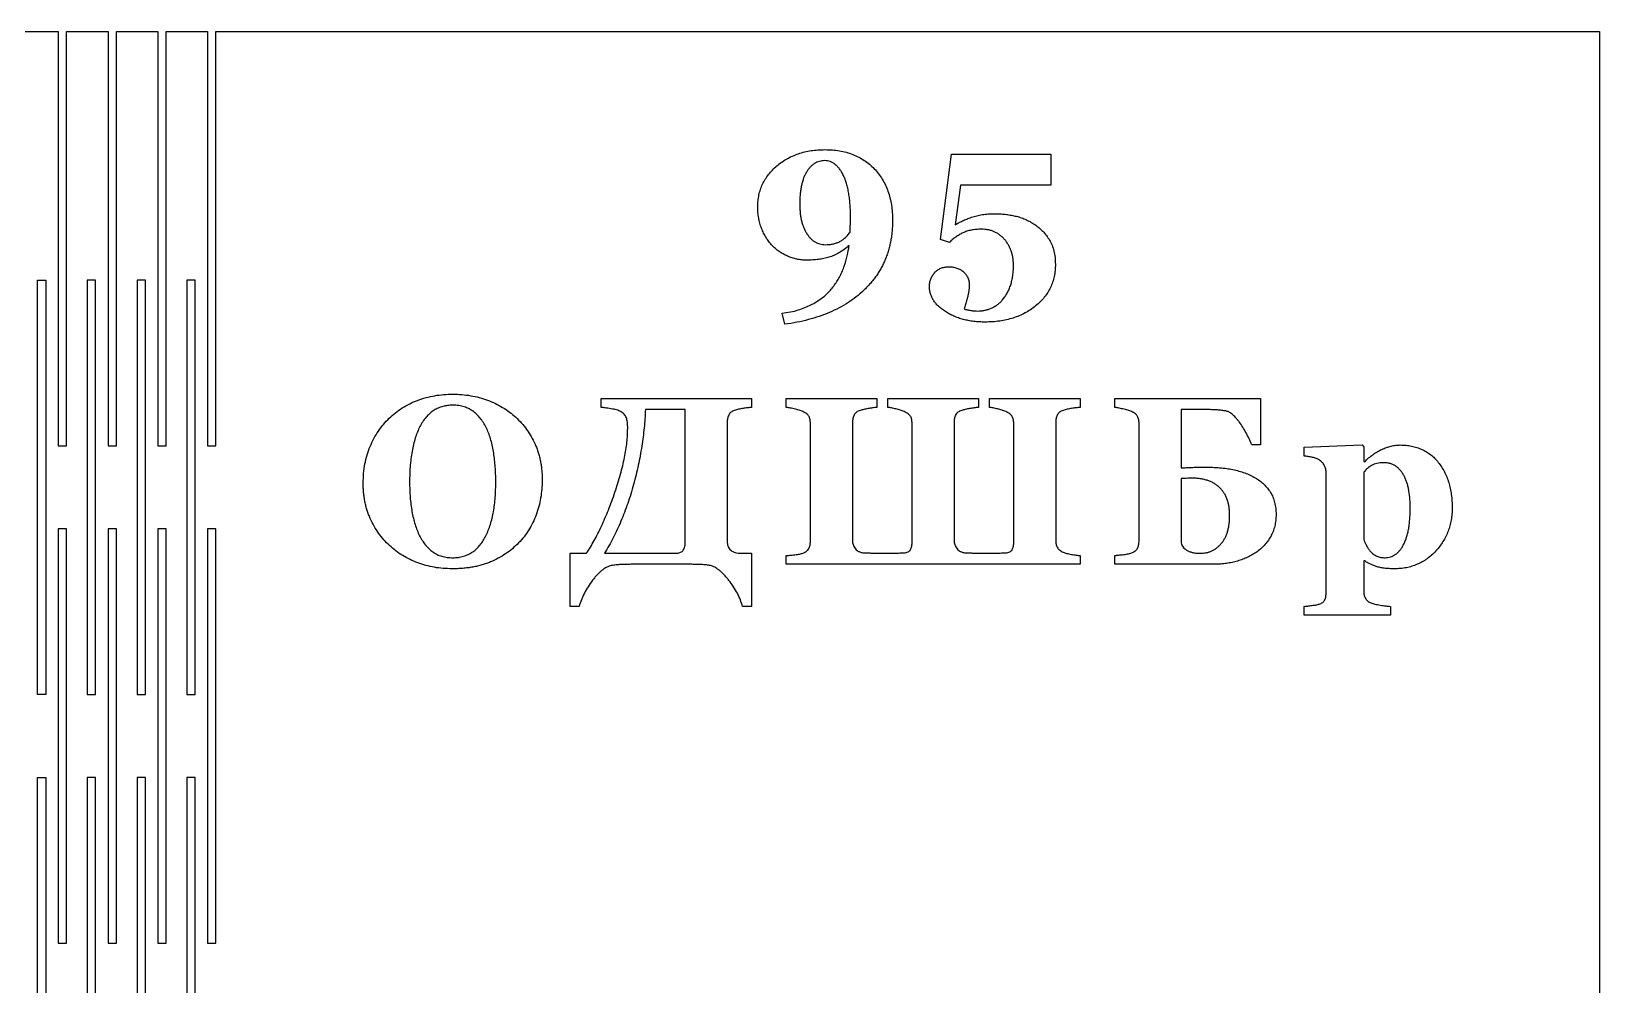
# Model space of a CAD drawing. Header units: millimetres. Extents: x 22 to 398, y 39 to 269.
# Drawn here: x 209.2 to 398.5, y 153.9 to 268.9 of the extents above; entities that cross this region are included whole.
import ezdxf

# ---------------------------------------------------------------- set-up
doc = ezdxf.new("R2010")
doc.units = ezdxf.units.MM

msp = doc.modelspace()

# ---------------------------------------------------------------- linework, layer by layer
at = {"color": 7, "linetype": 'Continuous', "lineweight": 25}
for p, q in [((208.5, 268.94), (212.5, 268.94)), ((212.5, 268.94), (212.5, 218.94)), ((213.5, 218.94), (213.5, 268.94)), ((213.5, 268.94), (218.5, 268.94)), ((218.5, 268.94), (218.5, 218.94)), ((219.5, 218.94), (219.5, 268.94)), ((219.5, 268.94), (224.5, 268.94)), ((224.5, 268.94), (224.5, 218.94)), ((225.5, 218.94), (225.5, 268.94)), ((225.5, 268.94), (230.5, 268.94)), ((230.5, 268.94), (230.5, 218.94)), ((231.5, 218.94), (231.5, 268.94)), ((231.5, 268.94), (398.5, 268.94)), ((398.5, 268.94), (398.5, 38.94)), ((318.96, 243.83), (320.29, 254.14)), ((320.29, 254.14), (332.29, 254.14)), ((332.29, 254.14), (332.29, 250.4)), ((321.36, 250.4), (320.74, 245.6)), ((332.29, 250.4), (321.36, 250.4)), ((320.04, 243.47), (318.96, 243.83)), ((210, 238.94), (211, 238.94)), ((210, 188.94), (210, 238.94)), ((211, 238.94), (211, 188.94)), ((217, 238.94), (216, 238.94)), ((216, 238.94), (216, 188.94)), ((217, 188.94), (217, 238.94)), ((223, 238.94), (222, 238.94)), ((222, 238.94), (222, 188.94)), ((223, 188.94), (223, 238.94)), ((229, 238.94), (228, 238.94)), ((228, 238.94), (228, 188.94)), ((229, 188.94), (229, 238.94)), ((299.84, 234.94), (301.35, 235.19)), ((300.16, 233.6), (299.84, 234.94)), ((278.01, 224.64), (296.14, 224.64)), ((278.01, 223.57), (278.01, 224.64)), ((296.14, 224.64), (296.14, 223.57)), ((300.33, 224.64), (311.26, 224.64)), ((300.33, 223.57), (300.33, 224.64)), ((311.26, 224.64), (311.26, 223.57)), ((312.6, 224.64), (323.53, 224.64)), ((312.6, 223.57), (312.6, 224.64)), ((323.53, 224.64), (323.53, 223.57)), ((324.86, 224.64), (335.8, 224.64)), ((324.86, 223.57), (324.86, 224.64)), ((335.8, 224.64), (335.8, 223.57)), ((339.98, 224.64), (357.58, 224.64)), ((339.98, 223.57), (339.98, 224.64)), ((357.58, 224.64), (357.58, 219.04)), ((288.14, 223.3), (283.34, 223.3)), ((288.14, 207.26), (288.14, 223.3)), ((293.21, 221.77), (293.21, 207.44)), ((303.26, 207.43), (303.26, 221.63)), ((308.33, 221.77), (308.33, 207.58)), ((315.53, 207.28), (315.53, 221.64)), ((320.6, 221.77), (320.6, 207.58)), ((327.8, 207.28), (327.8, 221.64)), ((332.86, 221.77), (332.86, 207.56)), ((342.92, 207.47), (342.92, 221.63)), ((347.98, 223.3), (347.98, 216.29)), ((351.21, 223.3), (347.98, 223.3)), ((212.5, 218.94), (213.5, 218.94)), ((218.5, 218.94), (219.5, 218.94)), ((224.5, 218.94), (225.5, 218.94)), ((230.5, 218.94), (231.5, 218.94)), ((357.58, 219.04), (356.52, 219.04)), ((362.84, 218.77), (369.82, 219.04)), ((362.84, 217.7), (362.84, 218.77)), ((369.82, 219.04), (370.04, 218.83)), ((370.04, 218.83), (370.04, 217.05)), ((365.5, 201.23), (365.5, 215.78)), ((370.04, 217.05), (370.15, 217.02)), ((347.98, 214.98), (347.98, 207.22)), ((370.04, 215.74), (370.04, 207.65)), ((213.5, 208.94), (212.5, 208.94)), ((212.5, 208.94), (212.5, 158.94)), ((213.5, 158.94), (213.5, 208.94)), ((219.5, 208.94), (218.5, 208.94)), ((218.5, 208.94), (218.5, 158.94)), ((219.5, 158.94), (219.5, 208.94)), ((225.5, 208.94), (224.5, 208.94)), ((224.5, 208.94), (224.5, 158.94)), ((225.5, 158.94), (225.5, 208.94)), ((231.5, 208.94), (230.5, 208.94)), ((230.5, 208.94), (230.5, 158.94)), ((231.5, 158.94), (231.5, 208.94)), ((274.28, 205.97), (276.24, 205.97)), ((274.28, 199.57), (274.28, 205.97)), ((278.41, 205.97), (287.01, 205.97)), ((288.84, 204.64), (281.58, 204.64)), ((294.91, 205.97), (296.14, 205.97)), ((296.14, 205.97), (296.14, 199.57)), ((300.33, 204.64), (300.33, 205.7)), ((335.8, 204.64), (300.33, 204.64)), ((335.8, 205.7), (335.8, 204.64)), ((339.98, 204.64), (339.98, 205.7)), ((351.91, 204.64), (339.98, 204.64)), ((370.04, 205.06), (370.04, 201.31)), ((370.15, 205.06), (370.04, 205.06)), ((275.34, 199.57), (274.28, 199.57)), ((296.14, 199.57), (295.08, 199.57)), ((362.84, 198.5), (362.84, 199.57)), ((373.24, 199.57), (373.24, 198.5)), ((373.24, 198.5), (362.84, 198.5)), ((211, 188.94), (210, 188.94)), ((216, 188.94), (217, 188.94)), ((222, 188.94), (223, 188.94)), ((228, 188.94), (229, 188.94)), ((210, 178.94), (211, 178.94)), ((210, 128.94), (210, 178.94)), ((211, 178.94), (211, 128.94)), ((217, 178.94), (216, 178.94)), ((216, 178.94), (216, 128.94)), ((217, 128.94), (217, 178.94)), ((223, 178.94), (222, 178.94)), ((222, 178.94), (222, 128.94)), ((223, 128.94), (223, 178.94)), ((229, 178.94), (228, 178.94)), ((228, 178.94), (228, 128.94)), ((229, 128.94), (229, 178.94)), ((212.5, 158.94), (213.5, 158.94)), ((218.5, 158.94), (219.5, 158.94)), ((224.5, 158.94), (225.5, 158.94)), ((230.5, 158.94), (231.5, 158.94))]:
    msp.add_line(p, q, dxfattribs=at)
for points, knots in [([(296.9, 247.77), (296.91, 248.01), (296.92, 248.49), (297.04, 249.19), (297.21, 249.86), (297.47, 250.5), (297.8, 251.11), (298.2, 251.68), (298.67, 252.22), (299.21, 252.72), (299.8, 253.18), (300.44, 253.58), (301.11, 253.91), (301.82, 254.19), (302.56, 254.41), (303.34, 254.56), (304.15, 254.65), (304.71, 254.66), (304.99, 254.67)], [0, 0, 0, 0, 0.061482, 0.121128, 0.178919, 0.236385, 0.294153, 0.352647, 0.412817, 0.47513, 0.53843, 0.601507, 0.664271, 0.727928, 0.792991, 0.85953, 0.928382, 1, 1, 1, 1]), ([(304.99, 254.67), (305.3, 254.66), (305.89, 254.65), (306.76, 254.54), (307.59, 254.36), (308.36, 254.1), (309.09, 253.78), (309.76, 253.38), (310.39, 252.91), (310.97, 252.37), (311.48, 251.76), (311.94, 251.1), (312.32, 250.4), (312.63, 249.64), (312.87, 248.83), (313.05, 247.98), (313.15, 247.07), (313.16, 246.45), (313.17, 246.14)], [0, 0, 0, 0, 0.068413, 0.13384, 0.196471, 0.257272, 0.316504, 0.374852, 0.433469, 0.492872, 0.552422, 0.6119, 0.671958, 0.732703, 0.795604, 0.860613, 0.928792, 1, 1, 1, 1]), ([(304.98, 253.34), (304.87, 253.33), (304.66, 253.32), (304.34, 253.26), (304.05, 253.15), (303.76, 253.01), (303.5, 252.81), (303.25, 252.58), (303.01, 252.3), (302.8, 251.98), (302.6, 251.62), (302.43, 251.23), (302.29, 250.79), (302.17, 250.32), (302.08, 249.82), (302.02, 249.27), (301.97, 248.69), (301.97, 248.29), (301.97, 248.08)], [0, 0, 0, 0, 0.049047, 0.09583, 0.142679, 0.190066, 0.238399, 0.288377, 0.342007, 0.399065, 0.45979, 0.523332, 0.591127, 0.663412, 0.739613, 0.821312, 0.90766, 1, 1, 1, 1]), ([(308.1, 246.44), (308.1, 246.71), (308.1, 247.23), (308.05, 247.99), (307.99, 248.71), (307.89, 249.38), (307.78, 249.99), (307.63, 250.56), (307.45, 251.08), (307.25, 251.55), (307.03, 251.97), (306.78, 252.33), (306.53, 252.64), (306.25, 252.89), (305.96, 253.09), (305.65, 253.23), (305.32, 253.32), (305.1, 253.33), (304.98, 253.34)], [0, 0, 0, 0, 0.098237, 0.190555, 0.277068, 0.358492, 0.43446, 0.505325, 0.571272, 0.633314, 0.690561, 0.742812, 0.791441, 0.83566, 0.878131, 0.918485, 0.959047, 1, 1, 1, 1]), ([(301.97, 248.08), (301.97, 247.9), (301.98, 247.55), (302.02, 247.03), (302.08, 246.54), (302.17, 246.08), (302.3, 245.65), (302.44, 245.25), (302.62, 244.87), (302.82, 244.53), (303.03, 244.22), (303.27, 243.95), (303.53, 243.72), (303.8, 243.53), (304.09, 243.38), (304.4, 243.28), (304.72, 243.21), (304.94, 243.21), (305.06, 243.2)], [0, 0, 0, 0, 0.0843556, 0.1650577, 0.2416639, 0.314436, 0.3838517, 0.4501384, 0.5145674, 0.5767664, 0.6363425, 0.6919395, 0.7452212, 0.7965068, 0.8464074, 0.8964638, 0.9473539, 1, 1, 1, 1]), ([(298.62, 243.13), (298.49, 243.28), (298.22, 243.57), (297.89, 244.07), (297.6, 244.6), (297.35, 245.18), (297.15, 245.79), (297, 246.42), (296.92, 247.09), (296.91, 247.54), (296.9, 247.77)], [0, 0, 0, 0, 0.116099, 0.233854, 0.353884, 0.477689, 0.604134, 0.73228, 0.864126, 1, 1, 1, 1]), ([(313.17, 246.14), (313.17, 245.92), (313.16, 245.5), (313.12, 244.88), (313.05, 244.27), (312.96, 243.67), (312.83, 243.09), (312.68, 242.53), (312.51, 241.98), (312.3, 241.44), (312.07, 240.92), (311.81, 240.41), (311.53, 239.92), (311.22, 239.44), (310.87, 238.98), (310.5, 238.53), (310.11, 238.1), (309.54, 237.54), (308.78, 236.88), (307.78, 236.18), (306.71, 235.55), (305.56, 235), (304.32, 234.53), (303.01, 234.14), (301.61, 233.82), (300.65, 233.67), (300.16, 233.6)], [0, 0, 0, 0, 0.031963, 0.063362, 0.094039, 0.124291, 0.153992, 0.183174, 0.212106, 0.240928, 0.269537, 0.297934, 0.32638, 0.355056, 0.38388, 0.412816, 0.442237, 0.471923, 0.532207, 0.593175, 0.655433, 0.719334, 0.785315, 0.853975, 0.925315, 1, 1, 1, 1]), ([(308.07, 245.42), (308.07, 245.49), (308.08, 245.65), (308.09, 245.9), (308.1, 246.17), (308.1, 246.35), (308.1, 246.44)], [0, 0, 0, 0, 0.213049, 0.467319, 0.737802, 1, 1, 1, 1]), ([(320.74, 245.6), (320.88, 245.68), (321.16, 245.85), (321.62, 246.08), (322.14, 246.3), (322.71, 246.52), (323.33, 246.71), (324.01, 246.84), (324.74, 246.93), (325.24, 246.93), (325.51, 246.94)], [0, 0, 0, 0, 0.094208, 0.196778, 0.309165, 0.430933, 0.560271, 0.697331, 0.843698, 1, 1, 1, 1]), ([(325.51, 246.94), (325.71, 246.93), (326.13, 246.93), (326.75, 246.88), (327.36, 246.78), (327.98, 246.67), (328.58, 246.51), (329.18, 246.27), (329.77, 245.99), (330.14, 245.75), (330.34, 245.64)], [0, 0, 0, 0, 0.122352, 0.245055, 0.366946, 0.489782, 0.613252, 0.738251, 0.867107, 1, 1, 1, 1]), ([(305.06, 243.2), (305.2, 243.21), (305.48, 243.21), (305.9, 243.27), (306.3, 243.37), (306.68, 243.51), (307.05, 243.71), (307.4, 243.98), (307.74, 244.32), (307.94, 244.59), (308.04, 244.72)], [0, 0, 0, 0, 0.1227, 0.241668, 0.358256, 0.473843, 0.591501, 0.716436, 0.851897, 1, 1, 1, 1]), ([(308.04, 244.72), (308.05, 244.75), (308.05, 244.83), (308.06, 244.98), (308.07, 245.18), (308.07, 245.33), (308.07, 245.42)], [0, 0, 0, 0, 0.131717, 0.347778, 0.635113, 1, 1, 1, 1]), ([(323.89, 245.07), (323.67, 245.06), (323.26, 245.05), (322.68, 244.97), (322.14, 244.83), (321.66, 244.64), (321.21, 244.4), (320.8, 244.12), (320.4, 243.82), (320.16, 243.59), (320.04, 243.47)], [0, 0, 0, 0, 0.148947, 0.286478, 0.415027, 0.534576, 0.650763, 0.767283, 0.883026, 1, 1, 1, 1]), ([(327.76, 240.71), (327.75, 240.86), (327.75, 241.17), (327.7, 241.61), (327.62, 242.04), (327.49, 242.44), (327.34, 242.83), (327.15, 243.19), (326.94, 243.53), (326.68, 243.85), (326.41, 244.13), (326.1, 244.39), (325.78, 244.59), (325.44, 244.77), (325.08, 244.91), (324.7, 245), (324.3, 245.05), (324.02, 245.06), (323.89, 245.07)], [0, 0, 0, 0, 0.07139, 0.139977, 0.206189, 0.270071, 0.333002, 0.394831, 0.456683, 0.518761, 0.580026, 0.639728, 0.698211, 0.756042, 0.814719, 0.874509, 0.93622, 1, 1, 1, 1]), ([(330.34, 245.64), (330.51, 245.51), (330.85, 245.27), (331.32, 244.82), (331.74, 244.32), (332.12, 243.76), (332.44, 243.13), (332.66, 242.43), (332.8, 241.65), (332.81, 241.12), (332.82, 240.84)], [0, 0, 0, 0, 0.111732, 0.22503, 0.3407818, 0.4603205, 0.5840855, 0.713613, 0.8514417, 1, 1, 1, 1]), ([(302.81, 241.34), (302.61, 241.34), (302.21, 241.35), (301.61, 241.45), (301.04, 241.6), (300.49, 241.81), (299.97, 242.07), (299.48, 242.38), (299.02, 242.73), (298.75, 243), (298.62, 243.13)], [0, 0, 0, 0, 0.129943, 0.257686, 0.382754, 0.508556, 0.633791, 0.756389, 0.878023, 1, 1, 1, 1]), ([(307.94, 243.12), (307.74, 242.95), (307.34, 242.62), (306.72, 242.21), (306.11, 241.9), (305.5, 241.67), (304.87, 241.52), (304.22, 241.41), (303.53, 241.35), (303.05, 241.34), (302.81, 241.34)], [0, 0, 0, 0, 0.14418, 0.276459, 0.399157, 0.51386, 0.626995, 0.745955, 0.869876, 1, 1, 1, 1]), ([(306.17, 238.34), (306.29, 238.52), (306.54, 238.87), (306.85, 239.44), (307.13, 240.02), (307.42, 240.82), (307.72, 241.85), (307.87, 242.69), (307.94, 243.12)], [0, 0, 0, 0, 0.127239, 0.253295, 0.377451, 0.501886, 0.749284, 1, 1, 1, 1]), ([(317.62, 238.11), (317.63, 238.28), (317.64, 238.6), (317.77, 239.05), (317.96, 239.47), (318.24, 239.84), (318.58, 240.15), (318.98, 240.38), (319.44, 240.51), (319.76, 240.53), (319.93, 240.54)], [0, 0, 0, 0, 0.1314683, 0.2556968, 0.3774418, 0.5005326, 0.6224953, 0.742376, 0.8661317, 1, 1, 1, 1]), ([(319.93, 240.54), (320.11, 240.53), (320.45, 240.52), (320.92, 240.39), (321.36, 240.21), (321.73, 239.94), (322.04, 239.61), (322.26, 239.22), (322.4, 238.78), (322.42, 238.47), (322.42, 238.31)], [0, 0, 0, 0, 0.140158, 0.269327, 0.393024, 0.515556, 0.634902, 0.751191, 0.871922, 1, 1, 1, 1]), ([(332.82, 240.84), (332.82, 240.58), (332.8, 240.09), (332.69, 239.37), (332.5, 238.69), (332.24, 238.04), (331.9, 237.43), (331.49, 236.85), (331, 236.31), (330.44, 235.81), (329.83, 235.35), (329.16, 234.95), (328.46, 234.62), (327.71, 234.34), (326.92, 234.13), (326.1, 233.98), (325.23, 233.88), (324.63, 233.87), (324.33, 233.87)], [0, 0, 0, 0, 0.061086, 0.120099, 0.177414, 0.233998, 0.290589, 0.347958, 0.406988, 0.468183, 0.530685, 0.593464, 0.656534, 0.72088, 0.786905, 0.855178, 0.926072, 1, 1, 1, 1]), ([(326.44, 236.56), (326.55, 236.69), (326.76, 236.95), (327.02, 237.38), (327.25, 237.85), (327.44, 238.36), (327.58, 238.89), (327.68, 239.47), (327.75, 240.08), (327.75, 240.49), (327.76, 240.71)], [0, 0, 0, 0, 0.112282, 0.226726, 0.343254, 0.463364, 0.588631, 0.718981, 0.855598, 1, 1, 1, 1]), ([(301.35, 235.19), (301.63, 235.28), (302.18, 235.45), (302.95, 235.75), (303.64, 236.1), (304.27, 236.48), (304.82, 236.89), (305.33, 237.34), (305.78, 237.82), (306.04, 238.16), (306.17, 238.34)], [0, 0, 0, 0, 0.150733, 0.291346, 0.423179, 0.546592, 0.664366, 0.7781, 0.890164, 1, 1, 1, 1]), ([(324.33, 233.87), (324.1, 233.87), (323.64, 233.88), (322.96, 233.94), (322.32, 234.04), (321.7, 234.18), (321.12, 234.35), (320.56, 234.57), (320.04, 234.83), (319.55, 235.12), (319.1, 235.44), (318.7, 235.77), (318.37, 236.13), (318.1, 236.49), (317.89, 236.88), (317.74, 237.28), (317.64, 237.69), (317.63, 237.97), (317.62, 238.11)], [0, 0, 0, 0, 0.080753, 0.157939, 0.232852, 0.304809, 0.374619, 0.442825, 0.509467, 0.575651, 0.639002, 0.698266, 0.753691, 0.80556, 0.855151, 0.903674, 0.951645, 1, 1, 1, 1]), ([(322.42, 238.31), (322.42, 238.18), (322.41, 237.93), (322.37, 237.55), (322.29, 237.15), (322.19, 236.75), (322.08, 236.37), (321.98, 236.02), (321.89, 235.72), (321.83, 235.54), (321.8, 235.46)], [0, 0, 0, 0, 0.125502, 0.257345, 0.395099, 0.540228, 0.680933, 0.805795, 0.911692, 1, 1, 1, 1]), ([(321.8, 235.46), (321.93, 235.42), (322.19, 235.33), (322.61, 235.27), (323.05, 235.21), (323.33, 235.21), (323.47, 235.2)], [0, 0, 0, 0, 0.23062, 0.490101, 0.754366, 1, 1, 1, 1]), ([(323.47, 235.2), (323.61, 235.21), (323.88, 235.21), (324.29, 235.28), (324.7, 235.39), (325.09, 235.54), (325.48, 235.73), (325.83, 235.97), (326.16, 236.24), (326.35, 236.45), (326.44, 236.56)], [0, 0, 0, 0, 0.12144, 0.244327, 0.367414, 0.494299, 0.621595, 0.746534, 0.872188, 1, 1, 1, 1]), ([(252.42, 222.27), (252.67, 222.49), (253.17, 222.95), (254, 223.52), (254.9, 224.02), (255.86, 224.44), (256.87, 224.77), (257.92, 225), (259, 225.14), (259.73, 225.16), (260.1, 225.17)], [0, 0, 0, 0, 0.119457, 0.239079, 0.361117, 0.485424, 0.611599, 0.739064, 0.868046, 1, 1, 1, 1]), ([(260.1, 223.84), (259.89, 223.83), (259.49, 223.82), (258.9, 223.7), (258.35, 223.51), (257.84, 223.24), (257.37, 222.9), (256.94, 222.47), (256.55, 221.97), (256.2, 221.4), (255.89, 220.76), (255.62, 220.06), (255.4, 219.3), (255.21, 218.47), (255.07, 217.58), (254.96, 216.63), (254.9, 215.61), (254.89, 214.91), (254.89, 214.56)], [0, 0, 0, 0, 0.052368, 0.102045, 0.150423, 0.198445, 0.246936, 0.2973, 0.350286, 0.406365, 0.466143, 0.52934, 0.596278, 0.667513, 0.743241, 0.824057, 0.90947, 1, 1, 1, 1]), ([(260.1, 225.17), (260.47, 225.16), (261.19, 225.14), (262.26, 225), (263.3, 224.78), (264.29, 224.46), (265.24, 224.05), (266.12, 223.58), (266.95, 223.03), (267.44, 222.61), (267.69, 222.4)], [0, 0, 0, 0, 0.133268, 0.263453, 0.390974, 0.518099, 0.642604, 0.763564, 0.882467, 1, 1, 1, 1]), ([(264.2, 220.99), (264.1, 221.2), (263.9, 221.61), (263.51, 222.15), (263.09, 222.65), (262.61, 223.07), (262.07, 223.42), (261.47, 223.66), (260.8, 223.81), (260.34, 223.83), (260.1, 223.84)], [0, 0, 0, 0, 0.130775, 0.256123, 0.378102, 0.497792, 0.616829, 0.738098, 0.864505, 1, 1, 1, 1]), ([(280.35, 223.07), (280.28, 223.11), (280.12, 223.18), (279.86, 223.27), (279.54, 223.35), (279.19, 223.41), (278.84, 223.46), (278.52, 223.5), (278.25, 223.54), (278.08, 223.56), (278.01, 223.57)], [0, 0, 0, 0, 0.097809, 0.213046, 0.347304, 0.502512, 0.656875, 0.791848, 0.905718, 1, 1, 1, 1]), ([(296.14, 223.57), (295.98, 223.55), (295.64, 223.53), (295.13, 223.45), (294.61, 223.36), (294.27, 223.26), (294.11, 223.21)], [0, 0, 0, 0, 0.233247, 0.494225, 0.759524, 1, 1, 1, 1]), ([(302.36, 223.06), (302.29, 223.09), (302.13, 223.15), (301.88, 223.24), (301.59, 223.32), (301.29, 223.39), (301, 223.46), (300.73, 223.51), (300.52, 223.55), (300.39, 223.56), (300.33, 223.57)], [0, 0, 0, 0, 0.113238, 0.239507, 0.379751, 0.535358, 0.685743, 0.813132, 0.917957, 1, 1, 1, 1]), ([(311.26, 223.57), (311.1, 223.55), (310.74, 223.52), (310.22, 223.43), (309.73, 223.33), (309.42, 223.25), (309.29, 223.21)], [0, 0, 0, 0, 0.250061, 0.527539, 0.794305, 1, 1, 1, 1]), ([(314.56, 223.06), (314.41, 223.12), (314.09, 223.24), (313.58, 223.38), (313.08, 223.51), (312.75, 223.55), (312.6, 223.57)], [0, 0, 0, 0, 0.236065, 0.507201, 0.776214, 1, 1, 1, 1]), ([(323.53, 223.57), (323.36, 223.55), (323, 223.52), (322.48, 223.44), (321.98, 223.34), (321.67, 223.25), (321.53, 223.21)], [0, 0, 0, 0, 0.253579, 0.52549, 0.787465, 1, 1, 1, 1]), ([(326.83, 223.06), (326.68, 223.12), (326.36, 223.24), (325.85, 223.38), (325.34, 223.51), (325.01, 223.55), (324.86, 223.57)], [0, 0, 0, 0, 0.236065, 0.507201, 0.776214, 1, 1, 1, 1]), ([(335.8, 223.57), (335.64, 223.55), (335.3, 223.53), (334.78, 223.45), (334.26, 223.36), (333.93, 223.26), (333.77, 223.21)], [0, 0, 0, 0, 0.233247, 0.494225, 0.759524, 1, 1, 1, 1]), ([(342.01, 223.07), (341.94, 223.1), (341.79, 223.16), (341.55, 223.24), (341.27, 223.32), (340.97, 223.39), (340.68, 223.44), (340.41, 223.5), (340.18, 223.54), (340.05, 223.56), (339.98, 223.57)], [0, 0, 0, 0, 0.109022, 0.232379, 0.369062, 0.520168, 0.668484, 0.798454, 0.909367, 1, 1, 1, 1]), ([(249.29, 214.42), (249.3, 214.82), (249.32, 215.6), (249.48, 216.74), (249.74, 217.83), (250.11, 218.85), (250.56, 219.82), (251.1, 220.71), (251.71, 221.54), (252.19, 222.03), (252.42, 222.27)], [0, 0, 0, 0, 0.1378486, 0.2700362, 0.3979324, 0.5232923, 0.6454158, 0.7653096, 0.8828647, 1, 1, 1, 1]), ([(267.69, 222.4), (267.92, 222.17), (268.4, 221.7), (269.02, 220.91), (269.58, 220.06), (269.97, 219.29), (270.24, 218.64), (270.41, 218.14), (270.56, 217.62), (270.68, 217.08), (270.78, 216.53), (270.84, 215.96), (270.88, 215.37), (270.89, 214.97), (270.89, 214.77)], [0, 0, 0, 0, 0.11716, 0.234401, 0.353156, 0.474467, 0.536462, 0.599061, 0.662032, 0.726653, 0.79262, 0.860032, 0.929118, 1, 1, 1, 1]), ([(283.34, 223.3), (283.33, 222.94), (283.3, 222.21), (283.2, 221.11), (283.07, 220), (282.91, 218.87), (282.71, 217.74), (282.49, 216.59), (282.22, 215.43), (281.91, 214.27), (281.59, 213.12), (281.22, 212), (280.83, 210.91), (280.4, 209.85), (279.95, 208.83), (279.47, 207.84), (278.96, 206.89), (278.59, 206.27), (278.41, 205.97)], [0, 0, 0, 0, 0.059806, 0.120435, 0.181951, 0.244158, 0.307556, 0.371739, 0.436803, 0.503247, 0.569452, 0.634444, 0.697932, 0.760362, 0.821639, 0.882027, 0.941517, 1, 1, 1, 1]), ([(281.21, 221.04), (281.21, 221.18), (281.21, 221.42), (281.17, 221.77), (281.13, 222.07), (281.06, 222.32), (280.94, 222.55), (280.79, 222.75), (280.59, 222.93), (280.43, 223.02), (280.35, 223.07)], [0, 0, 0, 0, 0.169066, 0.315657, 0.44553, 0.554776, 0.656629, 0.761966, 0.876627, 1, 1, 1, 1]), ([(294.11, 223.21), (294.03, 223.18), (293.87, 223.12), (293.66, 222.99), (293.5, 222.83), (293.35, 222.57), (293.24, 222.22), (293.22, 221.92), (293.21, 221.77)], [0, 0, 0, 0, 0.1453416, 0.2780843, 0.3999773, 0.5170698, 0.7537676, 1, 1, 1, 1]), ([(303.26, 221.63), (303.25, 221.78), (303.24, 222.07), (303.13, 222.42), (302.98, 222.64), (302.81, 222.8), (302.6, 222.94), (302.44, 223.02), (302.36, 223.06)], [0, 0, 0, 0, 0.2537727, 0.4744585, 0.5833472, 0.7050993, 0.8439009, 1, 1, 1, 1]), ([(309.29, 223.21), (309.2, 223.19), (309.03, 223.13), (308.82, 223.01), (308.64, 222.85), (308.48, 222.61), (308.36, 222.24), (308.34, 221.93), (308.33, 221.77)], [0, 0, 0, 0, 0.146112, 0.278757, 0.397661, 0.510432, 0.744526, 1, 1, 1, 1]), ([(315.53, 221.64), (315.52, 221.79), (315.51, 222.07), (315.4, 222.42), (315.23, 222.65), (315.05, 222.8), (314.83, 222.94), (314.65, 223.02), (314.56, 223.06)], [0, 0, 0, 0, 0.244967, 0.460662, 0.568016, 0.693174, 0.833974, 1, 1, 1, 1]), ([(321.53, 223.21), (321.44, 223.18), (321.27, 223.12), (321.05, 222.99), (320.88, 222.83), (320.73, 222.57), (320.62, 222.22), (320.61, 221.92), (320.6, 221.77)], [0, 0, 0, 0, 0.153218, 0.289371, 0.410795, 0.525912, 0.757921, 1, 1, 1, 1]), ([(327.8, 221.64), (327.79, 221.79), (327.77, 222.07), (327.66, 222.42), (327.5, 222.65), (327.32, 222.8), (327.09, 222.94), (326.92, 223.02), (326.83, 223.06)], [0, 0, 0, 0, 0.244967, 0.460662, 0.568016, 0.693174, 0.833974, 1, 1, 1, 1]), ([(333.77, 223.21), (333.68, 223.18), (333.52, 223.12), (333.32, 222.99), (333.15, 222.83), (333, 222.57), (332.89, 222.22), (332.87, 221.92), (332.86, 221.77)], [0, 0, 0, 0, 0.145342, 0.278084, 0.399977, 0.51707, 0.753768, 1, 1, 1, 1]), ([(342.92, 221.63), (342.91, 221.78), (342.89, 222.07), (342.79, 222.42), (342.63, 222.65), (342.47, 222.81), (342.26, 222.95), (342.1, 223.03), (342.01, 223.07)], [0, 0, 0, 0, 0.247642, 0.473432, 0.585419, 0.708009, 0.84594, 1, 1, 1, 1]), ([(353.39, 223.14), (353.23, 223.16), (352.9, 223.22), (352.37, 223.27), (351.8, 223.3), (351.41, 223.3), (351.21, 223.3)], [0, 0, 0, 0, 0.217612, 0.464517, 0.729556, 1, 1, 1, 1]), ([(356.52, 219.04), (356.41, 219.29), (356.21, 219.79), (355.84, 220.51), (355.44, 221.19), (355.08, 221.72), (354.78, 222.1), (354.57, 222.35), (354.36, 222.57), (354.16, 222.75), (353.95, 222.9), (353.76, 223.02), (353.57, 223.1), (353.45, 223.13), (353.39, 223.14)], [0, 0, 0, 0, 0.156168, 0.307486, 0.454917, 0.598854, 0.667638, 0.729969, 0.786601, 0.838301, 0.884936, 0.926809, 0.965156, 1, 1, 1, 1]), ([(265.29, 214.67), (265.29, 214.96), (265.28, 215.53), (265.23, 216.38), (265.16, 217.23), (265.05, 218.05), (264.91, 218.85), (264.71, 219.61), (264.49, 220.32), (264.3, 220.77), (264.2, 220.99)], [0, 0, 0, 0, 0.134093, 0.265775, 0.397134, 0.526491, 0.652286, 0.77266, 0.888441, 1, 1, 1, 1]), ([(276.24, 205.97), (276.4, 206.21), (276.72, 206.72), (277.17, 207.51), (277.62, 208.36), (278.05, 209.26), (278.48, 210.2), (278.89, 211.2), (279.29, 212.26), (279.68, 213.34), (280.03, 214.43), (280.34, 215.5), (280.61, 216.52), (280.83, 217.5), (281, 218.45), (281.12, 219.35), (281.19, 220.21), (281.2, 220.77), (281.21, 221.04)], [0, 0, 0, 0, 0.054626, 0.111877, 0.171252, 0.233289, 0.298167, 0.365602, 0.435647, 0.508437, 0.580804, 0.650095, 0.716119, 0.778636, 0.838508, 0.895116, 0.948806, 1, 1, 1, 1]), ([(364.66, 217.23), (364.54, 217.29), (364.28, 217.43), (363.83, 217.55), (363.34, 217.65), (363, 217.68), (362.84, 217.7)], [0, 0, 0, 0, 0.2096699, 0.4624081, 0.7360419, 1, 1, 1, 1]), ([(370.15, 217.02), (370.3, 217.17), (370.61, 217.48), (371.12, 217.87), (371.65, 218.22), (372.2, 218.51), (372.75, 218.75), (373.32, 218.91), (373.88, 219.02), (374.25, 219.03), (374.44, 219.04)], [0, 0, 0, 0, 0.135155, 0.266306, 0.396312, 0.524344, 0.649584, 0.769174, 0.885826, 1, 1, 1, 1]), ([(374.44, 219.04), (374.67, 219.03), (375.13, 219.02), (375.81, 218.92), (376.44, 218.75), (377.04, 218.52), (377.6, 218.23), (378.12, 217.87), (378.6, 217.44), (379.04, 216.95), (379.42, 216.4), (379.77, 215.81), (380.06, 215.19), (380.29, 214.51), (380.48, 213.8), (380.61, 213.05), (380.69, 212.25), (380.7, 211.71), (380.7, 211.43)], [0, 0, 0, 0, 0.063886, 0.124565, 0.183565, 0.240729, 0.297147, 0.353794, 0.411217, 0.47076, 0.531285, 0.59219, 0.654667, 0.718301, 0.784582, 0.853211, 0.92489, 1, 1, 1, 1]), ([(347.98, 216.29), (348.21, 216.29), (348.68, 216.3), (349.4, 216.34), (350.15, 216.36), (350.64, 216.37), (350.89, 216.37)], [0, 0, 0, 0, 0.230949, 0.486462, 0.747596, 1, 1, 1, 1]), ([(350.89, 216.37), (351.19, 216.37), (351.77, 216.36), (352.63, 216.3), (353.45, 216.21), (354.23, 216.08), (354.96, 215.91), (355.66, 215.68), (356.32, 215.42), (356.73, 215.19), (356.93, 215.08)], [0, 0, 0, 0, 0.14397, 0.281568, 0.413005, 0.538668, 0.65925, 0.775581, 0.888821, 1, 1, 1, 1]), ([(365.5, 215.78), (365.48, 215.93), (365.44, 216.22), (365.28, 216.62), (365.02, 216.97), (364.78, 217.14), (364.66, 217.23)], [0, 0, 0, 0, 0.257928, 0.497252, 0.736361, 1, 1, 1, 1]), ([(372.43, 216.9), (372.29, 216.9), (372.02, 216.89), (371.63, 216.83), (371.28, 216.74), (370.89, 216.54), (370.45, 216.23), (370.18, 215.91), (370.04, 215.74)], [0, 0, 0, 0, 0.15512, 0.295104, 0.423626, 0.540687, 0.769065, 1, 1, 1, 1]), ([(374.94, 215.22), (374.88, 215.34), (374.75, 215.58), (374.51, 215.91), (374.25, 216.2), (373.95, 216.46), (373.62, 216.66), (373.25, 216.8), (372.85, 216.89), (372.58, 216.9), (372.43, 216.9)], [0, 0, 0, 0, 0.131086, 0.256052, 0.377653, 0.498632, 0.618938, 0.739293, 0.865641, 1, 1, 1, 1]), ([(252.46, 206.9), (252.23, 207.13), (251.76, 207.59), (251.14, 208.38), (250.6, 209.24), (250.21, 210), (249.94, 210.64), (249.77, 211.14), (249.62, 211.65), (249.5, 212.18), (249.41, 212.72), (249.34, 213.28), (249.3, 213.84), (249.29, 214.23), (249.29, 214.42)], [0, 0, 0, 0, 0.117479, 0.236054, 0.355752, 0.478621, 0.540878, 0.603928, 0.667485, 0.731605, 0.796991, 0.863424, 0.931051, 1, 1, 1, 1]), ([(254.89, 214.56), (254.89, 214.25), (254.9, 213.64), (254.95, 212.74), (255.04, 211.86), (255.17, 211.02), (255.33, 210.21), (255.54, 209.46), (255.78, 208.75), (255.99, 208.31), (256.09, 208.09)], [0, 0, 0, 0, 0.1395928, 0.2756365, 0.4083848, 0.5374892, 0.6618961, 0.7805578, 0.8925025, 1, 1, 1, 1]), ([(264.09, 208.08), (264.19, 208.3), (264.4, 208.75), (264.65, 209.46), (264.86, 210.21), (265.02, 211), (265.14, 211.85), (265.23, 212.74), (265.28, 213.69), (265.29, 214.34), (265.29, 214.67)], [0, 0, 0, 0, 0.107986, 0.218825, 0.334072, 0.453726, 0.579007, 0.711658, 0.851923, 1, 1, 1, 1]), ([(270.89, 214.77), (270.88, 214.41), (270.86, 213.7), (270.72, 212.64), (270.5, 211.61), (270.18, 210.62), (269.77, 209.67), (269.28, 208.78), (268.72, 207.96), (268.27, 207.47), (268.05, 207.23)], [0, 0, 0, 0, 0.130346, 0.259132, 0.385766, 0.51299, 0.638256, 0.76048, 0.880482, 1, 1, 1, 1]), ([(349.27, 215.04), (349.17, 215.03), (348.95, 215.03), (348.6, 215.01), (348.27, 215), (348.07, 214.98), (347.98, 214.98)], [0, 0, 0, 0, 0.230265, 0.519169, 0.801762, 1, 1, 1, 1]), ([(353.85, 210.51), (353.85, 210.69), (353.84, 211.04), (353.78, 211.54), (353.69, 212.01), (353.56, 212.45), (353.4, 212.86), (353.19, 213.23), (352.95, 213.57), (352.67, 213.88), (352.36, 214.15), (352.01, 214.39), (351.63, 214.59), (351.22, 214.75), (350.78, 214.88), (350.3, 214.97), (349.79, 215.03), (349.45, 215.03), (349.27, 215.04)], [0, 0, 0, 0, 0.072655, 0.141198, 0.205955, 0.268068, 0.327596, 0.385237, 0.441429, 0.498064, 0.554372, 0.611496, 0.669365, 0.729206, 0.791863, 0.857734, 0.926777, 1, 1, 1, 1]), ([(356.93, 215.08), (357.12, 214.97), (357.49, 214.74), (357.98, 214.32), (358.41, 213.85), (358.79, 213.32), (359.09, 212.74), (359.29, 212.09), (359.43, 211.39), (359.44, 210.9), (359.45, 210.65)], [0, 0, 0, 0, 0.122507, 0.242782, 0.361103, 0.480424, 0.601795, 0.726961, 0.859039, 1, 1, 1, 1]), ([(375.64, 211.42), (375.63, 211.77), (375.62, 212.45), (375.52, 213.3), (375.4, 213.94), (375.28, 214.39), (375.13, 214.82), (375, 215.09), (374.94, 215.22)], [0, 0, 0, 0, 0.268602, 0.528071, 0.652237, 0.771828, 0.887505, 1, 1, 1, 1]), ([(350.25, 205.97), (350.38, 205.97), (350.64, 205.98), (351.02, 206.03), (351.37, 206.13), (351.71, 206.26), (352.03, 206.43), (352.33, 206.65), (352.61, 206.89), (352.86, 207.17), (353.1, 207.49), (353.3, 207.83), (353.47, 208.21), (353.61, 208.62), (353.72, 209.05), (353.79, 209.51), (353.84, 210), (353.85, 210.34), (353.85, 210.51)], [0, 0, 0, 0, 0.06011, 0.118177, 0.174407, 0.229193, 0.284336, 0.339788, 0.396375, 0.455137, 0.51542, 0.576093, 0.639246, 0.704673, 0.773285, 0.844462, 0.920139, 1, 1, 1, 1]), ([(359.45, 210.65), (359.44, 210.41), (359.43, 209.93), (359.3, 209.24), (359.1, 208.59), (358.81, 207.99), (358.46, 207.43), (358.04, 206.92), (357.57, 206.46), (357.21, 206.2), (357.03, 206.06)], [0, 0, 0, 0, 0.135092, 0.264206, 0.388756, 0.511489, 0.633787, 0.754277, 0.876369, 1, 1, 1, 1]), ([(372.6, 205.44), (372.71, 205.44), (372.93, 205.45), (373.26, 205.52), (373.56, 205.64), (373.85, 205.81), (374.12, 206.03), (374.37, 206.29), (374.6, 206.6), (374.82, 206.96), (375.01, 207.37), (375.18, 207.82), (375.32, 208.31), (375.44, 208.84), (375.53, 209.42), (375.59, 210.05), (375.63, 210.72), (375.63, 211.18), (375.64, 211.42)], [0, 0, 0, 0, 0.0456836, 0.0894864, 0.1334623, 0.1778356, 0.2242167, 0.2727444, 0.3249406, 0.3814665, 0.4420917, 0.506342, 0.5754117, 0.6491082, 0.7282625, 0.8131091, 0.9038056, 1, 1, 1, 1]), ([(380.7, 211.43), (380.7, 211.18), (380.69, 210.7), (380.59, 209.98), (380.44, 209.29), (380.22, 208.63), (379.94, 207.99), (379.6, 207.39), (379.2, 206.8), (378.74, 206.25), (378.23, 205.75), (377.69, 205.3), (377.1, 204.94), (376.49, 204.63), (375.84, 204.39), (375.17, 204.22), (374.46, 204.12), (373.97, 204.11), (373.72, 204.1)], [0, 0, 0, 0, 0.065759, 0.129451, 0.191513, 0.253266, 0.314438, 0.375931, 0.43829, 0.502239, 0.565931, 0.627851, 0.688779, 0.749036, 0.809527, 0.871214, 0.934226, 1, 1, 1, 1]), ([(260, 204.1), (259.64, 204.11), (258.93, 204.13), (257.88, 204.26), (256.86, 204.49), (255.88, 204.8), (254.94, 205.2), (254.05, 205.68), (253.22, 206.24), (252.72, 206.68), (252.46, 206.9)], [0, 0, 0, 0, 0.130809, 0.258982, 0.385077, 0.510514, 0.634895, 0.757066, 0.878457, 1, 1, 1, 1]), ([(256.09, 208.09), (256.2, 207.89), (256.41, 207.5), (256.79, 206.97), (257.22, 206.51), (257.69, 206.12), (258.21, 205.81), (258.79, 205.59), (259.43, 205.45), (259.87, 205.44), (260.1, 205.44)], [0, 0, 0, 0, 0.134315, 0.261339, 0.383342, 0.501797, 0.619812, 0.739572, 0.86572, 1, 1, 1, 1]), ([(268.05, 207.23), (267.8, 206.99), (267.31, 206.51), (266.48, 205.89), (265.6, 205.36), (264.81, 204.98), (264.15, 204.73), (263.63, 204.56), (263.08, 204.42), (262.51, 204.3), (261.91, 204.21), (261.3, 204.15), (260.65, 204.11), (260.22, 204.1), (260, 204.1)], [0, 0, 0, 0, 0.1161044, 0.2312318, 0.3473173, 0.4647315, 0.5249737, 0.5870854, 0.6505272, 0.7160745, 0.7833621, 0.8531424, 0.9254543, 1, 1, 1, 1]), ([(260.1, 205.44), (260.32, 205.44), (260.76, 205.46), (261.39, 205.59), (261.98, 205.82), (262.51, 206.13), (262.99, 206.52), (263.41, 206.98), (263.79, 207.5), (263.99, 207.88), (264.09, 208.08)], [0, 0, 0, 0, 0.133322, 0.258284, 0.380726, 0.500706, 0.620989, 0.743002, 0.868808, 1, 1, 1, 1]), ([(287.01, 205.97), (287.09, 205.97), (287.26, 205.98), (287.49, 206.04), (287.69, 206.13), (287.86, 206.28), (287.99, 206.46), (288.08, 206.69), (288.14, 206.96), (288.14, 207.16), (288.14, 207.26)], [0, 0, 0, 0, 0.133601, 0.251532, 0.362149, 0.47015, 0.582212, 0.702729, 0.841224, 1, 1, 1, 1]), ([(293.21, 207.44), (293.22, 207.32), (293.23, 207.1), (293.3, 206.79), (293.45, 206.53), (293.65, 206.32), (293.9, 206.16), (294.19, 206.05), (294.54, 205.98), (294.78, 205.97), (294.91, 205.97)], [0, 0, 0, 0, 0.136584, 0.258812, 0.370559, 0.479463, 0.591819, 0.713391, 0.849087, 1, 1, 1, 1]), ([(302.36, 205.99), (302.44, 206.02), (302.59, 206.08), (302.79, 206.21), (302.95, 206.36), (303.12, 206.6), (303.24, 206.96), (303.25, 207.27), (303.26, 207.43)], [0, 0, 0, 0, 0.139426, 0.266191, 0.386771, 0.502808, 0.739392, 1, 1, 1, 1]), ([(308.33, 207.58), (308.33, 207.48), (308.34, 207.29), (308.42, 207.02), (308.53, 206.75), (308.69, 206.5), (308.9, 206.27), (309.22, 206.12), (309.59, 206.02), (309.87, 206.01), (310.02, 206.01)], [0, 0, 0, 0, 0.108627, 0.217207, 0.326404, 0.439552, 0.55671, 0.684262, 0.829169, 1, 1, 1, 1]), ([(314.37, 206.01), (314.47, 206.02), (314.67, 206.02), (314.93, 206.09), (315.14, 206.18), (315.3, 206.32), (315.4, 206.51), (315.48, 206.73), (315.52, 206.99), (315.53, 207.18), (315.53, 207.28)], [0, 0, 0, 0, 0.155023, 0.286189, 0.400117, 0.500692, 0.600962, 0.715862, 0.847343, 1, 1, 1, 1]), ([(320.6, 207.58), (320.6, 207.48), (320.61, 207.29), (320.68, 207.02), (320.8, 206.75), (320.95, 206.5), (321.17, 206.27), (321.48, 206.12), (321.86, 206.02), (322.13, 206.01), (322.28, 206.01)], [0, 0, 0, 0, 0.108627, 0.217207, 0.326404, 0.439552, 0.55671, 0.684262, 0.829169, 1, 1, 1, 1]), ([(326.64, 206.01), (326.74, 206.02), (326.93, 206.02), (327.19, 206.09), (327.4, 206.18), (327.56, 206.32), (327.67, 206.51), (327.74, 206.73), (327.79, 206.99), (327.79, 207.18), (327.8, 207.28)], [0, 0, 0, 0, 0.155023, 0.286189, 0.400117, 0.500692, 0.600962, 0.715862, 0.847343, 1, 1, 1, 1]), ([(332.86, 207.56), (332.87, 207.4), (332.88, 207.1), (333, 206.75), (333.16, 206.51), (333.32, 206.36), (333.53, 206.22), (333.68, 206.14), (333.77, 206.1)], [0, 0, 0, 0, 0.257111, 0.482721, 0.593895, 0.714005, 0.849067, 1, 1, 1, 1]), ([(342.01, 206.01), (342.09, 206.05), (342.24, 206.11), (342.44, 206.24), (342.6, 206.39), (342.73, 206.56), (342.82, 206.76), (342.87, 206.97), (342.91, 207.21), (342.91, 207.38), (342.92, 207.47)], [0, 0, 0, 0, 0.1392016, 0.2649141, 0.3829307, 0.4943221, 0.6062825, 0.727696, 0.8577998, 1, 1, 1, 1]), ([(347.98, 207.22), (348.01, 207.13), (348.06, 206.95), (348.22, 206.71), (348.45, 206.49), (348.74, 206.31), (349.06, 206.15), (349.43, 206.05), (349.83, 205.98), (350.11, 205.97), (350.25, 205.97)], [0, 0, 0, 0, 0.099736, 0.202559, 0.312491, 0.434362, 0.564744, 0.701889, 0.845875, 1, 1, 1, 1]), ([(370.04, 207.65), (370.07, 207.54), (370.16, 207.29), (370.36, 206.91), (370.57, 206.52), (370.75, 206.3), (370.83, 206.19)], [0, 0, 0, 0, 0.20812, 0.481034, 0.76241, 1, 1, 1, 1]), ([(279.23, 204.48), (279.14, 204.46), (278.95, 204.41), (278.67, 204.29), (278.39, 204.13), (278.11, 203.93), (277.83, 203.68), (277.55, 203.4), (277.25, 203.08), (276.87, 202.59), (276.42, 201.96), (275.97, 201.18), (275.6, 200.38), (275.43, 199.84), (275.34, 199.57)], [0, 0, 0, 0, 0.04352, 0.0895938, 0.1385363, 0.1920267, 0.2494636, 0.3112646, 0.37814, 0.4499009, 0.596104, 0.7354383, 0.8697329, 1, 1, 1, 1]), ([(281.58, 204.64), (281.37, 204.63), (280.97, 204.63), (280.38, 204.62), (279.8, 204.58), (279.42, 204.51), (279.23, 204.48)], [0, 0, 0, 0, 0.260989, 0.509728, 0.753849, 1, 1, 1, 1]), ([(291.19, 204.48), (291.12, 204.5), (290.96, 204.53), (290.69, 204.57), (290.38, 204.59), (290.05, 204.61), (289.71, 204.62), (289.39, 204.63), (289.1, 204.64), (288.92, 204.64), (288.84, 204.64)], [0, 0, 0, 0, 0.096848, 0.210823, 0.339993, 0.486629, 0.634858, 0.770693, 0.892426, 1, 1, 1, 1]), ([(295.08, 199.57), (294.99, 199.83), (294.82, 200.37), (294.45, 201.16), (293.98, 201.94), (293.53, 202.58), (293.13, 203.06), (292.84, 203.39), (292.55, 203.67), (292.27, 203.92), (291.99, 204.12), (291.72, 204.29), (291.46, 204.41), (291.28, 204.46), (291.19, 204.48)], [0, 0, 0, 0, 0.128574, 0.262908, 0.403029, 0.551263, 0.624526, 0.692488, 0.75491, 0.812919, 0.865503, 0.913794, 0.958217, 1, 1, 1, 1]), ([(300.33, 205.7), (300.4, 205.7), (300.54, 205.71), (300.78, 205.73), (301.06, 205.76), (301.37, 205.79), (301.67, 205.83), (301.94, 205.88), (302.17, 205.92), (302.3, 205.97), (302.36, 205.99)], [0, 0, 0, 0, 0.095446, 0.213561, 0.350044, 0.507336, 0.662864, 0.79662, 0.908856, 1, 1, 1, 1]), ([(310.02, 206.01), (310.19, 206.01), (310.51, 206.01), (310.89, 205.99), (311.18, 205.98), (311.44, 205.97), (311.74, 205.97), (311.96, 205.97), (312.08, 205.97)], [0, 0, 0, 0, 0.255972, 0.457679, 0.556519, 0.679528, 0.82667, 1, 1, 1, 1]), ([(312.08, 205.97), (312.29, 205.97), (312.67, 205.97), (313.22, 205.99), (313.77, 206), (314.16, 206.01), (314.37, 206.01)], [0, 0, 0, 0, 0.269535, 0.495423, 0.721311, 1, 1, 1, 1]), ([(322.28, 206.01), (322.46, 206.01), (322.78, 206.01), (323.16, 205.99), (323.45, 205.98), (323.7, 205.97), (324.01, 205.97), (324.23, 205.97), (324.35, 205.97)], [0, 0, 0, 0, 0.255972, 0.457679, 0.556519, 0.679528, 0.82667, 1, 1, 1, 1]), ([(324.35, 205.97), (324.56, 205.97), (324.93, 205.97), (325.48, 205.99), (326.04, 206), (326.43, 206.01), (326.64, 206.01)], [0, 0, 0, 0, 0.269535, 0.495423, 0.721311, 1, 1, 1, 1]), ([(333.77, 206.1), (333.83, 206.07), (333.96, 206.02), (334.19, 205.96), (334.46, 205.9), (334.75, 205.84), (335.04, 205.79), (335.32, 205.75), (335.57, 205.72), (335.72, 205.71), (335.8, 205.7)], [0, 0, 0, 0, 0.096672, 0.209301, 0.341403, 0.488807, 0.637479, 0.773616, 0.893016, 1, 1, 1, 1]), ([(339.98, 205.7), (340.06, 205.71), (340.21, 205.73), (340.47, 205.75), (340.76, 205.79), (341.07, 205.82), (341.37, 205.86), (341.63, 205.91), (341.84, 205.95), (341.96, 206), (342.01, 206.01)], [0, 0, 0, 0, 0.108017, 0.232145, 0.374825, 0.53182, 0.685048, 0.812566, 0.918667, 1, 1, 1, 1]), ([(357.03, 206.06), (356.84, 205.95), (356.48, 205.72), (355.89, 205.43), (355.27, 205.18), (354.63, 204.98), (353.97, 204.83), (353.3, 204.71), (352.61, 204.65), (352.15, 204.64), (351.91, 204.64)], [0, 0, 0, 0, 0.121083, 0.242124, 0.364614, 0.489353, 0.615594, 0.741834, 0.870028, 1, 1, 1, 1]), ([(373.72, 204.1), (373.51, 204.1), (373.1, 204.11), (372.52, 204.16), (372.01, 204.25), (371.55, 204.37), (371.14, 204.52), (370.77, 204.68), (370.44, 204.86), (370.25, 204.99), (370.15, 205.06)], [0, 0, 0, 0, 0.170525, 0.32506, 0.463182, 0.588035, 0.702183, 0.80772, 0.907282, 1, 1, 1, 1]), ([(370.83, 206.19), (370.95, 206.07), (371.18, 205.84), (371.62, 205.61), (372.09, 205.46), (372.43, 205.44), (372.6, 205.44)], [0, 0, 0, 0, 0.253153, 0.496093, 0.742316, 1, 1, 1, 1]), ([(364.67, 199.84), (364.74, 199.87), (364.89, 199.92), (365.08, 200.04), (365.23, 200.19), (365.37, 200.43), (365.48, 200.78), (365.49, 201.08), (365.5, 201.23)], [0, 0, 0, 0, 0.138339, 0.262072, 0.381194, 0.498386, 0.737725, 1, 1, 1, 1]), ([(370.04, 201.31), (370.04, 201.23), (370.04, 201.08), (370.09, 200.87), (370.16, 200.67), (370.26, 200.49), (370.39, 200.33), (370.53, 200.18), (370.71, 200.07), (370.84, 200.01), (370.9, 199.98)], [0, 0, 0, 0, 0.133532, 0.262346, 0.385747, 0.507331, 0.628815, 0.749291, 0.871873, 1, 1, 1, 1]), ([(362.84, 199.57), (362.98, 199.58), (363.3, 199.61), (363.71, 199.67), (364.06, 199.71), (364.29, 199.75), (364.49, 199.79), (364.61, 199.83), (364.67, 199.84)], [0, 0, 0, 0, 0.2329305, 0.5210517, 0.6687545, 0.7990141, 0.909376, 1, 1, 1, 1]), ([(370.9, 199.98), (370.98, 199.96), (371.13, 199.9), (371.39, 199.83), (371.7, 199.77), (372.03, 199.71), (372.36, 199.66), (372.68, 199.62), (372.97, 199.58), (373.15, 199.57), (373.24, 199.57)], [0, 0, 0, 0, 0.095961, 0.210418, 0.339421, 0.487366, 0.634726, 0.769183, 0.891023, 1, 1, 1, 1])]:
    msp.add_open_spline(points, degree=3, knots=knots, dxfattribs=at)

doc.saveas('drawing.dxf')
